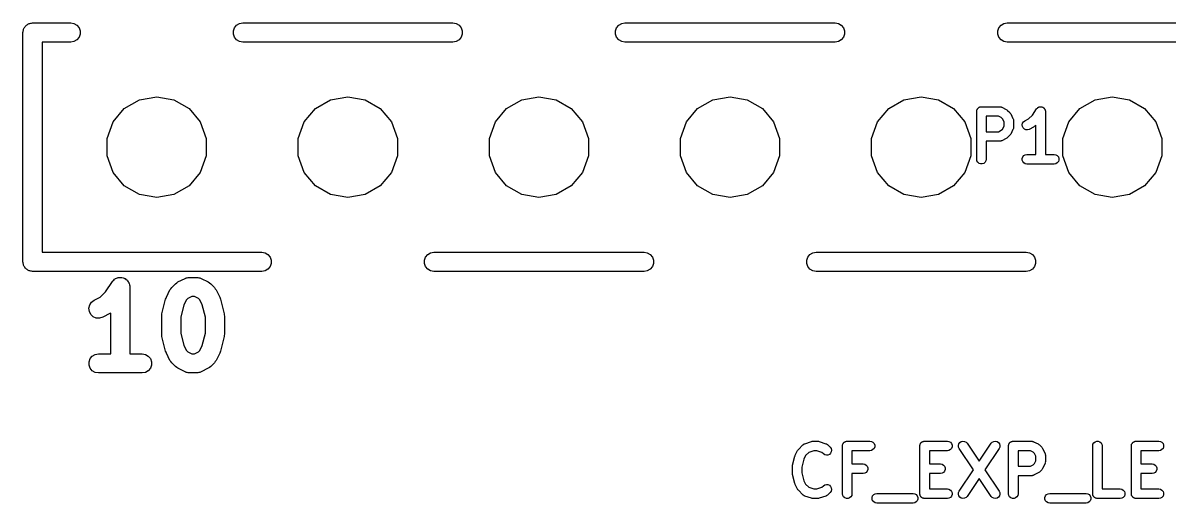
# Model space of a CAD drawing. Extents: x 128.6 to 150.7, y -110.4 to -83.5.
# Drawn here: x 128.6 to 140.6, y -89.72 to -84.7 of the extents above; entities that cross this region are included whole.
import ezdxf

# ---------------------------------------------------------------- set-up
doc = ezdxf.new("R2010")
doc.units = 0
doc.header["$MEASUREMENT"] = 0
doc.layers.add('BLACK', color=7, linetype='CONTINUOUS')

msp = doc.modelspace()

# ---------------------------------------------------------------- linework, layer by layer
at = {"layer": 'Black'}
for p, q in [((128.601, -84.8009), (128.603, -84.7923)), ((128.601, -87.2009), (128.601, -84.8009)), ((128.603, -84.7836), (128.606, -84.7753)), ((128.603, -84.7923), (128.603, -84.7836)), ((128.606, -84.7753), (128.607, -84.7667)), ((128.607, -84.7667), (128.611, -84.7591)), ((128.611, -84.7591), (128.614, -84.7509)), ((128.614, -84.7509), (128.62, -84.7442)), ((128.62, -84.7442), (128.624, -84.7366)), ((128.624, -84.7366), (128.631, -84.731)), ((128.631, -84.731), (128.637, -84.7243)), ((128.637, -84.7243), (128.644, -84.7199)), ((128.644, -84.7199), (128.651, -84.7143)), ((128.651, -84.7143), (128.659, -84.7113)), ((128.659, -84.7113), (128.667, -84.707)), ((128.667, -84.707), (128.675, -84.7054)), ((128.675, -84.7054), (128.684, -84.7024)), ((128.684, -84.7024), (128.692, -84.7024)), ((128.692, -84.7024), (128.701, -84.7009)), ((128.701, -84.7009), (129.101, -84.7009)), ((129.101, -84.7009), (129.135, -84.707)), ((129.135, -84.707), (129.165, -84.7243)), ((129.165, -84.7243), (129.188, -84.7509)), ((129.188, -84.7509), (129.199, -84.7836)), ((129.199, -84.7836), (129.199, -84.8183)), ((130.803, -84.7836), (130.814, -84.7509)), ((130.803, -84.8183), (130.803, -84.7836)), ((130.814, -84.7509), (130.837, -84.7243)), ((130.837, -84.7243), (130.867, -84.707)), ((130.867, -84.707), (130.901, -84.7009)), ((130.901, -84.7009), (133.101, -84.7009)), ((133.101, -84.7009), (133.135, -84.707)), ((133.135, -84.707), (133.165, -84.7243)), ((133.165, -84.7243), (133.188, -84.7509)), ((133.188, -84.7509), (133.199, -84.7836)), ((133.199, -84.7836), (133.199, -84.8183)), ((134.803, -84.7836), (134.814, -84.7509)), ((134.803, -84.8183), (134.803, -84.7836)), ((134.814, -84.7509), (134.837, -84.7243)), ((134.837, -84.7243), (134.867, -84.707)), ((134.867, -84.707), (134.901, -84.7009)), ((134.901, -84.7009), (137.101, -84.7009)), ((137.101, -84.7009), (137.135, -84.707)), ((137.135, -84.707), (137.165, -84.7243)), ((137.165, -84.7243), (137.188, -84.7509)), ((137.188, -84.7509), (137.199, -84.7836)), ((137.199, -84.7836), (137.199, -84.8183)), ((138.803, -84.7836), (138.814, -84.7509)), ((138.803, -84.8183), (138.803, -84.7836)), ((138.814, -84.7509), (138.837, -84.7243)), ((138.837, -84.7243), (138.867, -84.707)), ((138.867, -84.707), (138.901, -84.7009)), ((138.901, -84.7009), (140.901, -84.7009)), ((129.101, -84.9009), (128.801, -84.9009)), ((128.801, -84.9009), (128.801, -87.1009)), ((129.135, -84.8949), (129.101, -84.9009)), ((129.165, -84.8775), (129.135, -84.8949)), ((129.188, -84.8509), (129.165, -84.8775)), ((129.199, -84.8183), (129.188, -84.8509)), ((130.814, -84.8509), (130.803, -84.8183)), ((130.837, -84.8775), (130.814, -84.8509)), ((130.867, -84.8949), (130.837, -84.8775)), ((130.901, -84.9009), (130.867, -84.8949)), ((133.101, -84.9009), (130.901, -84.9009)), ((133.135, -84.8949), (133.101, -84.9009)), ((133.165, -84.8775), (133.135, -84.8949)), ((133.188, -84.8509), (133.165, -84.8775)), ((133.199, -84.8183), (133.188, -84.8509)), ((134.814, -84.8509), (134.803, -84.8183)), ((134.837, -84.8775), (134.814, -84.8509)), ((134.867, -84.8949), (134.837, -84.8775)), ((134.901, -84.9009), (134.867, -84.8949)), ((137.101, -84.9009), (134.901, -84.9009)), ((137.135, -84.8949), (137.101, -84.9009)), ((137.165, -84.8775), (137.135, -84.8949)), ((137.188, -84.8509), (137.165, -84.8775)), ((137.199, -84.8183), (137.188, -84.8509)), ((138.814, -84.8509), (138.803, -84.8183)), ((138.837, -84.8775), (138.814, -84.8509)), ((138.867, -84.8949), (138.837, -84.8775)), ((138.901, -84.9009), (138.867, -84.8949)), ((140.901, -84.9009), (138.901, -84.9009)), ((129.662, -85.5972), (129.821, -85.5057)), ((129.821, -85.5057), (130.001, -85.4739)), ((130.001, -85.4739), (130.181, -85.5057)), ((130.181, -85.5057), (130.34, -85.5972)), ((131.662, -85.5972), (131.821, -85.5057)), ((131.821, -85.5057), (132.001, -85.4739)), ((132.001, -85.4739), (132.181, -85.5057)), ((132.181, -85.5057), (132.34, -85.5972)), ((133.662, -85.5972), (133.821, -85.5057)), ((133.821, -85.5057), (134.001, -85.4739)), ((134.001, -85.4739), (134.181, -85.5057)), ((134.181, -85.5057), (134.34, -85.5972)), ((135.662, -85.5972), (135.821, -85.5057)), ((135.821, -85.5057), (136.001, -85.4739)), ((136.001, -85.4739), (136.181, -85.5057)), ((136.181, -85.5057), (136.34, -85.5972)), ((137.662, -85.5972), (137.821, -85.5057)), ((137.821, -85.5057), (138.001, -85.4739)), ((138.001, -85.4739), (138.181, -85.5057)), ((138.181, -85.5057), (138.34, -85.5972)), ((139.662, -85.5972), (139.821, -85.5057)), ((139.821, -85.5057), (140.001, -85.4739)), ((140.001, -85.4739), (140.181, -85.5057)), ((140.181, -85.5057), (140.34, -85.5972)), ((129.545, -85.7374), (129.662, -85.5972)), ((130.34, -85.5972), (130.457, -85.7374)), ((131.545, -85.7374), (131.662, -85.5972)), ((132.34, -85.5972), (132.457, -85.7374)), ((133.545, -85.7374), (133.662, -85.5972)), ((134.34, -85.5972), (134.457, -85.7374)), ((135.545, -85.7374), (135.662, -85.5972)), ((136.34, -85.5972), (136.457, -85.7374)), ((137.545, -85.7374), (137.662, -85.5972)), ((138.34, -85.5972), (138.457, -85.7374)), ((138.582, -85.6271), (138.583, -85.6228)), ((138.582, -86.1271), (138.582, -85.6271)), ((138.583, -85.6184), (138.584, -85.6143)), ((138.583, -85.6228), (138.583, -85.6184)), ((138.584, -85.6143), (138.585, -85.61)), ((138.585, -85.61), (138.587, -85.6062)), ((138.587, -85.6062), (138.589, -85.6021)), ((138.589, -85.6021), (138.591, -85.5988)), ((138.591, -85.5988), (138.594, -85.595)), ((138.594, -85.595), (138.597, -85.5922)), ((138.597, -85.5922), (138.6, -85.5888)), ((138.6, -85.5888), (138.604, -85.5866)), ((138.604, -85.5866), (138.607, -85.5838)), ((138.607, -85.5838), (138.611, -85.5823)), ((138.611, -85.5823), (138.615, -85.5801)), ((138.615, -85.5801), (138.619, -85.5794)), ((138.619, -85.5794), (138.623, -85.5779)), ((138.623, -85.5779), (138.628, -85.5779)), ((138.628, -85.5779), (138.632, -85.5771)), ((138.632, -85.5771), (138.822, -85.5771)), ((138.822, -85.5771), (138.825, -85.5776)), ((138.825, -85.5776), (138.828, -85.5774)), ((138.828, -85.5774), (138.834, -85.5791)), ((138.834, -85.5791), (138.84, -85.5801)), ((138.84, -85.5801), (138.842, -85.5816)), ((138.842, -85.5816), (138.845, -85.5824)), ((138.845, -85.5824), (138.892, -85.6062)), ((138.892, -85.6062), (138.899, -85.611)), ((138.899, -85.611), (138.905, -85.6156)), ((138.905, -85.6156), (138.929, -85.6394)), ((138.929, -85.6394), (138.934, -85.6459)), ((139.165, -85.6667), (139.209, -85.5994)), ((139.209, -85.5994), (139.211, -85.5974)), ((139.211, -85.5974), (139.213, -85.595)), ((139.213, -85.595), (139.217, -85.5911)), ((139.217, -85.5911), (139.221, -85.5868)), ((139.221, -85.5868), (139.224, -85.5856)), ((139.224, -85.5856), (139.226, -85.5838)), ((139.226, -85.5838), (139.232, -85.5818)), ((139.232, -85.5818), (139.237, -85.5791)), ((139.237, -85.5791), (139.24, -85.5788)), ((139.24, -85.5788), (139.242, -85.5779)), ((139.242, -85.5779), (139.248, -85.5779)), ((139.248, -85.5779), (139.254, -85.5772)), ((139.254, -85.5772), (139.257, -85.5779)), ((139.257, -85.5779), (139.26, -85.5779)), ((139.26, -85.5779), (139.265, -85.5799)), ((139.265, -85.5799), (139.271, -85.5813)), ((139.271, -85.5813), (139.273, -85.5829)), ((139.273, -85.5829), (139.276, -85.5838)), ((139.276, -85.5838), (139.281, -85.5876)), ((139.281, -85.5876), (139.286, -85.591)), ((139.286, -85.591), (139.287, -85.5932)), ((139.287, -85.5932), (139.289, -85.595)), ((139.289, -85.595), (139.292, -85.6001)), ((139.292, -85.6001), (139.296, -85.6049)), ((139.296, -85.6049), (139.297, -85.6076)), ((139.297, -85.6076), (139.298, -85.61)), ((139.298, -85.61), (139.299, -85.6159)), ((139.299, -85.6159), (139.301, -85.6216)), ((139.301, -85.6216), (139.301, -85.6244)), ((139.301, -85.6244), (139.301, -85.6271)), ((139.301, -85.6271), (139.301, -86.0771)), ((139.545, -85.7374), (139.662, -85.5972)), ((140.34, -85.5972), (140.457, -85.7374)), ((129.482, -85.9094), (129.545, -85.7374)), ((130.457, -85.7374), (130.52, -85.9094)), ((131.482, -85.9094), (131.545, -85.7374)), ((132.457, -85.7374), (132.52, -85.9094)), ((133.482, -85.9094), (133.545, -85.7374)), ((134.457, -85.7374), (134.52, -85.9094)), ((135.482, -85.9094), (135.545, -85.7374)), ((136.457, -85.7374), (136.52, -85.9094)), ((137.482, -85.9094), (137.545, -85.7374)), ((138.457, -85.7374), (138.52, -85.9094)), ((138.682, -85.6771), (138.682, -85.839)), ((138.811, -85.6771), (138.682, -85.6771)), ((138.84, -85.692), (138.811, -85.6771)), ((138.853, -85.7043), (138.84, -85.692)), ((138.868, -85.7342), (138.853, -85.7043)), ((138.868, -85.782), (138.868, -85.7342)), ((138.934, -85.6459), (138.939, -85.6524)), ((138.939, -85.6524), (138.962, -85.7)), ((138.962, -85.7), (138.963, -85.7028)), ((138.963, -85.7028), (138.965, -85.7052)), ((138.965, -85.7052), (138.966, -85.711)), ((138.966, -85.711), (138.967, -85.7166)), ((138.967, -85.7166), (138.967, -85.7195)), ((138.967, -85.7195), (138.968, -85.7223)), ((138.968, -85.7223), (138.968, -85.7938)), ((139.058, -85.767), (139.062, -85.7501)), ((139.062, -85.7501), (139.072, -85.7356)), ((139.072, -85.7356), (139.086, -85.7252)), ((139.086, -85.7252), (139.126, -85.7051)), ((139.126, -85.7051), (139.165, -85.6667)), ((139.482, -85.9094), (139.545, -85.7374)), ((140.457, -85.7374), (140.52, -85.9094)), ((138.682, -85.839), (138.811, -85.839)), ((138.811, -85.839), (138.84, -85.8241)), ((138.84, -85.8241), (138.853, -85.8118)), ((138.853, -85.8118), (138.868, -85.782)), ((138.929, -85.8768), (138.905, -85.9006)), ((138.934, -85.8702), (138.929, -85.8768)), ((138.939, -85.8638), (138.934, -85.8702)), ((138.962, -85.8161), (138.939, -85.8638)), ((138.963, -85.8134), (138.962, -85.8161)), ((138.965, -85.8109), (138.963, -85.8134)), ((138.966, -85.8051), (138.965, -85.8109)), ((138.967, -85.7995), (138.966, -85.8051)), ((138.968, -85.7938), (138.967, -85.7966)), ((138.967, -85.7966), (138.967, -85.7995)), ((139.06, -85.7842), (139.058, -85.767)), ((139.068, -85.7998), (139.06, -85.7842)), ((139.081, -85.8117), (139.068, -85.7998)), ((139.097, -85.8186), (139.081, -85.8117)), ((139.114, -85.8196), (139.097, -85.8186)), ((139.131, -85.8147), (139.114, -85.8196)), ((139.178, -85.7909), (139.131, -85.8147)), ((139.185, -85.7861), (139.178, -85.7909)), ((139.191, -85.7815), (139.185, -85.7861)), ((139.201, -85.7716), (139.191, -85.7815)), ((139.201, -86.0771), (139.201, -85.7716)), ((129.482, -86.0924), (129.482, -85.9094)), ((130.52, -85.9094), (130.52, -86.0924)), ((131.482, -86.0924), (131.482, -85.9094)), ((132.52, -85.9094), (132.52, -86.0924)), ((133.482, -86.0924), (133.482, -85.9094)), ((134.52, -85.9094), (134.52, -86.0924)), ((135.482, -86.0924), (135.482, -85.9094)), ((136.52, -85.9094), (136.52, -86.0924)), ((137.482, -86.0924), (137.482, -85.9094)), ((138.52, -85.9094), (138.52, -86.0924)), ((138.822, -85.939), (138.682, -85.939)), ((138.682, -85.939), (138.682, -86.1271)), ((138.825, -85.9385), (138.822, -85.939)), ((138.828, -85.9387), (138.825, -85.9385)), ((138.834, -85.937), (138.828, -85.9387)), ((138.84, -85.936), (138.834, -85.937)), ((138.842, -85.9346), (138.84, -85.936)), ((138.845, -85.9337), (138.842, -85.9346)), ((138.892, -85.9099), (138.845, -85.9337)), ((138.899, -85.9052), (138.892, -85.9099)), ((138.905, -85.9006), (138.899, -85.9052)), ((139.482, -86.0924), (139.482, -85.9094)), ((140.52, -85.9094), (140.52, -86.0924)), ((129.545, -86.2644), (129.482, -86.0924)), ((130.52, -86.0924), (130.457, -86.2644)), ((131.545, -86.2644), (131.482, -86.0924)), ((132.52, -86.0924), (132.457, -86.2644)), ((133.545, -86.2644), (133.482, -86.0924)), ((134.52, -86.0924), (134.457, -86.2644)), ((135.545, -86.2644), (135.482, -86.0924)), ((136.52, -86.0924), (136.457, -86.2644)), ((137.545, -86.2644), (137.482, -86.0924)), ((138.52, -86.0924), (138.457, -86.2644)), ((139.059, -86.1184), (139.065, -86.1021)), ((139.059, -86.1358), (139.059, -86.1184)), ((139.065, -86.1021), (139.076, -86.0888)), ((139.076, -86.0888), (139.091, -86.0801)), ((139.091, -86.0801), (139.108, -86.0771)), ((139.108, -86.0771), (139.201, -86.0771)), ((139.301, -86.0771), (139.394, -86.0771)), ((139.394, -86.0771), (139.411, -86.0801)), ((139.411, -86.0801), (139.426, -86.0888)), ((139.426, -86.0888), (139.437, -86.1021)), ((139.437, -86.1021), (139.443, -86.1184)), ((139.443, -86.1184), (139.443, -86.1358)), ((139.545, -86.2644), (139.482, -86.0924)), ((140.52, -86.0924), (140.457, -86.2644)), ((138.585, -86.1442), (138.582, -86.1271)), ((138.594, -86.1592), (138.585, -86.1442)), ((138.607, -86.1704), (138.594, -86.1592)), ((138.623, -86.1764), (138.607, -86.1704)), ((138.641, -86.1764), (138.623, -86.1764)), ((138.657, -86.1704), (138.641, -86.1764)), ((138.67, -86.1592), (138.657, -86.1704)), ((138.679, -86.1442), (138.67, -86.1592)), ((138.682, -86.1271), (138.679, -86.1442)), ((139.065, -86.1521), (139.059, -86.1358)), ((139.076, -86.1654), (139.065, -86.1521)), ((139.091, -86.1741), (139.076, -86.1654)), ((139.108, -86.1771), (139.091, -86.1741)), ((139.394, -86.1771), (139.108, -86.1771)), ((139.411, -86.1741), (139.394, -86.1771)), ((139.426, -86.1654), (139.411, -86.1741)), ((139.437, -86.1521), (139.426, -86.1654)), ((139.443, -86.1358), (139.437, -86.1521)), ((129.662, -86.4046), (129.545, -86.2644)), ((130.457, -86.2644), (130.34, -86.4046)), ((131.662, -86.4046), (131.545, -86.2644)), ((132.457, -86.2644), (132.34, -86.4046)), ((133.662, -86.4046), (133.545, -86.2644)), ((134.457, -86.2644), (134.34, -86.4046)), ((135.662, -86.4046), (135.545, -86.2644)), ((136.457, -86.2644), (136.34, -86.4046)), ((137.662, -86.4046), (137.545, -86.2644)), ((138.457, -86.2644), (138.34, -86.4046)), ((139.662, -86.4046), (139.545, -86.2644)), ((140.457, -86.2644), (140.34, -86.4046)), ((129.821, -86.4961), (129.662, -86.4046)), ((130.34, -86.4046), (130.181, -86.4961)), ((131.821, -86.4961), (131.662, -86.4046)), ((132.34, -86.4046), (132.181, -86.4961)), ((133.821, -86.4961), (133.662, -86.4046)), ((134.34, -86.4046), (134.181, -86.4961)), ((135.821, -86.4961), (135.662, -86.4046)), ((136.34, -86.4046), (136.181, -86.4961)), ((137.821, -86.4961), (137.662, -86.4046)), ((138.34, -86.4046), (138.181, -86.4961)), ((139.821, -86.4961), (139.662, -86.4046)), ((140.34, -86.4046), (140.181, -86.4961)), ((130.001, -86.5279), (129.821, -86.4961)), ((130.181, -86.4961), (130.001, -86.5279)), ((132.001, -86.5279), (131.821, -86.4961)), ((132.181, -86.4961), (132.001, -86.5279)), ((134.001, -86.5279), (133.821, -86.4961)), ((134.181, -86.4961), (134.001, -86.5279)), ((136.001, -86.5279), (135.821, -86.4961)), ((136.181, -86.4961), (136.001, -86.5279)), ((138.001, -86.5279), (137.821, -86.4961)), ((138.181, -86.4961), (138.001, -86.5279)), ((140.001, -86.5279), (139.821, -86.4961)), ((140.181, -86.4961), (140.001, -86.5279)), ((128.801, -87.1009), (131.101, -87.1009)), ((131.101, -87.1009), (131.135, -87.107)), ((131.135, -87.107), (131.165, -87.1243)), ((131.165, -87.1243), (131.188, -87.1509)), ((131.188, -87.1509), (131.199, -87.1836)), ((131.199, -87.1836), (131.199, -87.2183)), ((132.803, -87.1836), (132.814, -87.1509)), ((132.803, -87.2183), (132.803, -87.1836)), ((132.814, -87.1509), (132.837, -87.1243)), ((132.837, -87.1243), (132.867, -87.107)), ((132.867, -87.107), (132.901, -87.1009)), ((132.901, -87.1009), (135.101, -87.1009)), ((135.101, -87.1009), (135.135, -87.107)), ((135.135, -87.107), (135.165, -87.1243)), ((135.165, -87.1243), (135.188, -87.1509)), ((135.188, -87.1509), (135.199, -87.1836)), ((135.199, -87.1836), (135.199, -87.2183)), ((136.803, -87.1836), (136.814, -87.1509)), ((136.803, -87.2183), (136.803, -87.1836)), ((136.814, -87.1509), (136.837, -87.1243)), ((136.837, -87.1243), (136.867, -87.107)), ((136.867, -87.107), (136.901, -87.1009)), ((136.901, -87.1009), (139.101, -87.1009)), ((139.101, -87.1009), (139.135, -87.107)), ((139.135, -87.107), (139.165, -87.1243)), ((139.165, -87.1243), (139.188, -87.1509)), ((139.188, -87.1509), (139.199, -87.1836)), ((139.199, -87.1836), (139.199, -87.2183)), ((128.603, -87.2095), (128.601, -87.2009)), ((128.603, -87.2183), (128.603, -87.2095)), ((128.606, -87.2265), (128.603, -87.2183)), ((128.607, -87.2351), (128.606, -87.2265)), ((128.611, -87.2427), (128.607, -87.2351)), ((128.614, -87.2509), (128.611, -87.2427)), ((128.62, -87.2576), (128.614, -87.2509)), ((128.624, -87.2652), (128.62, -87.2576)), ((128.631, -87.2708), (128.624, -87.2652)), ((128.637, -87.2775), (128.631, -87.2708)), ((128.644, -87.2819), (128.637, -87.2775)), ((128.651, -87.2875), (128.644, -87.2819)), ((128.659, -87.2905), (128.651, -87.2875)), ((128.667, -87.2949), (128.659, -87.2905)), ((128.675, -87.2964), (128.667, -87.2949)), ((128.684, -87.2994), (128.675, -87.2964)), ((128.692, -87.2994), (128.684, -87.2994)), ((128.701, -87.3009), (128.692, -87.2994)), ((131.101, -87.3009), (128.701, -87.3009)), ((131.135, -87.2949), (131.101, -87.3009)), ((131.165, -87.2775), (131.135, -87.2949)), ((131.188, -87.2509), (131.165, -87.2775)), ((131.199, -87.2183), (131.188, -87.2509)), ((132.814, -87.2509), (132.803, -87.2183)), ((132.837, -87.2775), (132.814, -87.2509)), ((132.867, -87.2949), (132.837, -87.2775)), ((132.901, -87.3009), (132.867, -87.2949)), ((135.101, -87.3009), (132.901, -87.3009)), ((135.135, -87.2949), (135.101, -87.3009)), ((135.165, -87.2775), (135.135, -87.2949)), ((135.188, -87.2509), (135.165, -87.2775)), ((135.199, -87.2183), (135.188, -87.2509)), ((136.814, -87.2509), (136.803, -87.2183)), ((136.837, -87.2775), (136.814, -87.2509)), ((136.867, -87.2949), (136.837, -87.2775)), ((136.901, -87.3009), (136.867, -87.2949)), ((139.101, -87.3009), (136.901, -87.3009)), ((139.135, -87.2949), (139.101, -87.3009)), ((139.165, -87.2775), (139.135, -87.2949)), ((139.188, -87.2509), (139.165, -87.2775)), ((139.199, -87.2183), (139.188, -87.2509)), ((129.466, -87.5134), (129.537, -87.4074)), ((129.537, -87.4074), (129.541, -87.4033)), ((129.541, -87.4033), (129.543, -87.3985)), ((129.543, -87.3985), (129.553, -87.3909)), ((129.553, -87.3909), (129.561, -87.3822)), ((129.561, -87.3822), (129.566, -87.3798)), ((129.566, -87.3798), (129.57, -87.3762)), ((129.57, -87.3762), (129.581, -87.3721)), ((129.581, -87.3721), (129.592, -87.3669)), ((129.592, -87.3669), (129.597, -87.3662)), ((129.597, -87.3662), (129.603, -87.3643)), ((129.603, -87.3643), (129.615, -87.3643)), ((129.615, -87.3643), (129.626, -87.363)), ((129.626, -87.363), (129.632, -87.3643)), ((129.632, -87.3643), (129.637, -87.3643)), ((129.637, -87.3643), (129.649, -87.3684)), ((129.649, -87.3684), (129.66, -87.3713)), ((129.66, -87.3713), (129.665, -87.3743)), ((129.665, -87.3743), (129.67, -87.3762)), ((129.67, -87.3762), (129.679, -87.3839)), ((129.679, -87.3839), (129.689, -87.3905)), ((129.689, -87.3905), (129.692, -87.395)), ((129.692, -87.395), (129.697, -87.3985)), ((129.697, -87.3985), (129.703, -87.4089)), ((129.703, -87.4089), (129.71, -87.4185)), ((129.71, -87.4185), (129.711, -87.4238)), ((129.711, -87.4238), (129.714, -87.4286)), ((129.714, -87.4286), (129.716, -87.4404)), ((130.159, -87.4683), (130.197, -87.4302)), ((130.197, -87.4302), (130.21, -87.421)), ((130.21, -87.421), (130.223, -87.4115)), ((130.223, -87.4115), (130.299, -87.3734)), ((130.299, -87.3734), (130.305, -87.3717)), ((130.305, -87.3717), (130.31, -87.3689)), ((130.31, -87.3689), (130.321, -87.3668)), ((130.321, -87.3668), (130.332, -87.3635)), ((130.332, -87.3635), (130.338, -87.3638)), ((130.338, -87.3638), (130.344, -87.3628)), ((130.344, -87.3628), (130.42, -87.3628)), ((130.42, -87.3628), (130.426, -87.3638)), ((130.426, -87.3638), (130.431, -87.3635)), ((130.431, -87.3635), (130.443, -87.3668)), ((130.443, -87.3668), (130.454, -87.3689)), ((130.454, -87.3689), (130.459, -87.3717)), ((130.459, -87.3717), (130.465, -87.3734)), ((130.465, -87.3734), (130.541, -87.4115)), ((130.541, -87.4115), (130.554, -87.421)), ((130.554, -87.421), (130.567, -87.4302)), ((130.567, -87.4302), (130.605, -87.4683)), ((129.408, -87.5711), (129.466, -87.5134)), ((129.716, -87.4404), (129.719, -87.4518)), ((129.719, -87.4518), (129.719, -87.4574)), ((129.719, -87.4574), (129.72, -87.4628)), ((129.72, -87.4628), (129.72, -88.1628)), ((130.102, -87.5705), (130.14, -87.4943)), ((130.14, -87.4943), (130.15, -87.4814)), ((130.15, -87.4814), (130.159, -87.4683)), ((130.605, -87.4683), (130.614, -87.4814)), ((130.614, -87.4814), (130.624, -87.4943)), ((130.624, -87.4943), (130.662, -87.5705)), ((129.292, -87.6854), (129.3, -87.6516)), ((129.3, -87.6516), (129.319, -87.6226)), ((129.319, -87.6226), (129.347, -87.602)), ((129.347, -87.602), (129.408, -87.5711)), ((130.056, -87.7433), (130.094, -87.591)), ((130.094, -87.591), (130.099, -87.581)), ((130.099, -87.581), (130.102, -87.5705)), ((130.286, -87.6501), (130.253, -87.7799)), ((130.312, -87.5983), (130.286, -87.6501)), ((130.327, -87.5831), (130.312, -87.5983)), ((130.367, -87.5628), (130.327, -87.5831)), ((130.396, -87.5628), (130.367, -87.5628)), ((130.437, -87.5831), (130.396, -87.5628)), ((130.452, -87.5983), (130.437, -87.5831)), ((130.478, -87.6501), (130.452, -87.5983)), ((130.511, -87.7799), (130.478, -87.6501)), ((130.662, -87.5705), (130.665, -87.581)), ((130.665, -87.581), (130.669, -87.591)), ((130.669, -87.591), (130.708, -87.7433)), ((129.296, -87.7199), (129.292, -87.6854)), ((129.311, -87.751), (129.296, -87.7199)), ((129.336, -87.7748), (129.311, -87.751)), ((129.368, -87.7887), (129.336, -87.7748)), ((129.403, -87.7907), (129.368, -87.7887)), ((129.436, -87.7808), (129.403, -87.7907)), ((129.512, -87.7427), (129.436, -87.7808)), ((129.52, -87.7371), (129.512, -87.7427)), ((129.52, -88.1628), (129.52, -87.7371)), ((130.053, -87.7676), (130.056, -87.7555)), ((130.053, -87.9581), (130.053, -87.7676)), ((130.056, -87.7555), (130.056, -87.7433)), ((130.253, -87.7799), (130.253, -87.9458)), ((130.511, -87.9458), (130.511, -87.7799)), ((130.708, -87.7433), (130.708, -87.7555)), ((130.708, -87.7555), (130.711, -87.7676)), ((130.711, -87.7676), (130.711, -87.9581)), ((130.056, -87.9701), (130.053, -87.9581)), ((130.056, -87.9823), (130.056, -87.9701)), ((130.094, -88.1347), (130.056, -87.9823)), ((130.253, -87.9458), (130.286, -88.0755)), ((130.478, -88.0755), (130.511, -87.9458)), ((130.708, -87.9823), (130.669, -88.1347)), ((130.711, -87.9581), (130.708, -87.9701)), ((130.708, -87.9701), (130.708, -87.9823)), ((130.099, -88.1447), (130.094, -88.1347)), ((130.102, -88.1552), (130.099, -88.1447)), ((130.14, -88.2314), (130.102, -88.1552)), ((130.286, -88.0755), (130.312, -88.1274)), ((130.312, -88.1274), (130.327, -88.1425)), ((130.327, -88.1425), (130.367, -88.1628)), ((130.396, -88.1628), (130.437, -88.1425)), ((130.437, -88.1425), (130.452, -88.1274)), ((130.452, -88.1274), (130.478, -88.0755)), ((130.662, -88.1552), (130.624, -88.2314)), ((130.665, -88.1447), (130.662, -88.1552)), ((130.669, -88.1347), (130.665, -88.1447)), ((129.293, -88.2455), (129.305, -88.2128)), ((129.293, -88.2802), (129.293, -88.2455)), ((129.305, -88.2128), (129.327, -88.1862)), ((129.327, -88.1862), (129.357, -88.1689)), ((129.357, -88.1689), (129.391, -88.1628)), ((129.391, -88.1628), (129.52, -88.1628)), ((129.72, -88.1628), (129.849, -88.1628)), ((129.849, -88.1628), (129.883, -88.1689)), ((129.883, -88.1689), (129.913, -88.1862)), ((129.913, -88.1862), (129.935, -88.2128)), ((129.935, -88.2128), (129.947, -88.2455)), ((129.947, -88.2455), (129.947, -88.2802)), ((130.15, -88.2442), (130.14, -88.2314)), ((130.159, -88.2573), (130.15, -88.2442)), ((130.197, -88.2954), (130.159, -88.2573)), ((130.367, -88.1628), (130.396, -88.1628)), ((130.605, -88.2573), (130.567, -88.2954)), ((130.614, -88.2442), (130.605, -88.2573)), ((130.624, -88.2314), (130.614, -88.2442)), ((129.305, -88.3128), (129.293, -88.2802)), ((129.327, -88.3394), (129.305, -88.3128)), ((129.357, -88.3568), (129.327, -88.3394)), ((129.391, -88.3628), (129.357, -88.3568)), ((129.849, -88.3628), (129.391, -88.3628)), ((129.883, -88.3568), (129.849, -88.3628)), ((129.913, -88.3394), (129.883, -88.3568)), ((129.935, -88.3128), (129.913, -88.3394)), ((129.947, -88.2802), (129.935, -88.3128)), ((130.21, -88.3046), (130.197, -88.2954)), ((130.223, -88.3142), (130.21, -88.3046)), ((130.299, -88.3523), (130.223, -88.3142)), ((130.305, -88.3539), (130.299, -88.3523)), ((130.31, -88.3568), (130.305, -88.3539)), ((130.321, -88.3588), (130.31, -88.3568)), ((130.332, -88.3622), (130.321, -88.3588)), ((130.338, -88.3618), (130.332, -88.3622)), ((130.344, -88.3628), (130.338, -88.3618)), ((130.42, -88.3628), (130.344, -88.3628)), ((130.426, -88.3618), (130.42, -88.3628)), ((130.431, -88.3622), (130.426, -88.3618)), ((130.443, -88.3588), (130.431, -88.3622)), ((130.454, -88.3568), (130.443, -88.3588)), ((130.459, -88.3539), (130.454, -88.3568)), ((130.465, -88.3523), (130.459, -88.3539)), ((130.541, -88.3142), (130.465, -88.3523)), ((130.554, -88.3046), (130.541, -88.3142)), ((130.567, -88.2954), (130.554, -88.3046)), ((136.716, -89.1632), (136.763, -89.1156)), ((136.763, -89.1156), (136.766, -89.1139)), ((136.766, -89.1139), (136.768, -89.1118)), ((136.768, -89.1118), (136.773, -89.109)), ((136.773, -89.109), (136.777, -89.1056)), ((136.777, -89.1056), (136.78, -89.1049)), ((136.78, -89.1049), (136.783, -89.1035)), ((136.783, -89.1035), (136.854, -89.0797)), ((136.854, -89.0797), (136.862, -89.0785)), ((136.862, -89.0785), (136.87, -89.0771)), ((136.87, -89.0771), (136.918, -89.0771)), ((136.918, -89.0771), (136.926, -89.0785)), ((136.926, -89.0785), (136.933, -89.0797)), ((136.933, -89.0797), (137.005, -89.1035)), ((137.005, -89.1035), (137.007, -89.1049)), ((137.007, -89.1049), (137.01, -89.1056)), ((137.01, -89.1056), (137.015, -89.109)), ((137.015, -89.109), (137.02, -89.1118)), ((137.02, -89.1118), (137.022, -89.1139)), ((137.022, -89.1139), (137.024, -89.1156)), ((137.024, -89.1156), (137.048, -89.1394)), ((137.178, -89.1184), (137.179, -89.1143)), ((137.178, -89.1228), (137.178, -89.1184)), ((137.179, -89.1143), (137.18, -89.11)), ((137.18, -89.11), (137.182, -89.1062)), ((137.182, -89.1062), (137.184, -89.1021)), ((137.184, -89.1021), (137.187, -89.0988)), ((137.187, -89.0988), (137.189, -89.095)), ((137.189, -89.095), (137.192, -89.0922)), ((137.192, -89.0922), (137.195, -89.0888)), ((137.195, -89.0888), (137.199, -89.0866)), ((137.199, -89.0866), (137.202, -89.0838)), ((137.202, -89.0838), (137.206, -89.0823)), ((137.206, -89.0823), (137.21, -89.0801)), ((137.21, -89.0801), (137.214, -89.0794)), ((137.214, -89.0794), (137.219, -89.0779)), ((137.219, -89.0779), (137.223, -89.0779)), ((137.223, -89.0779), (137.227, -89.0771)), ((137.227, -89.0771), (137.465, -89.0771)), ((137.465, -89.0771), (137.482, -89.0801)), ((137.482, -89.0801), (137.497, -89.0888)), ((137.497, -89.0888), (137.509, -89.1021)), ((137.509, -89.1021), (137.515, -89.1184)), ((137.515, -89.1184), (137.515, -89.1358)), ((137.987, -89.1184), (137.989, -89.1143)), ((137.987, -89.1228), (137.987, -89.1184)), ((137.989, -89.1143), (137.99, -89.11)), ((137.99, -89.11), (137.992, -89.1062)), ((137.992, -89.1062), (137.993, -89.1021)), ((137.993, -89.1021), (137.996, -89.0988)), ((137.996, -89.0988), (137.998, -89.095)), ((137.998, -89.095), (138.002, -89.0922)), ((138.002, -89.0922), (138.005, -89.0888)), ((138.005, -89.0888), (138.008, -89.0866)), ((138.008, -89.0866), (138.012, -89.0838)), ((138.012, -89.0838), (138.016, -89.0823)), ((138.016, -89.0823), (138.02, -89.0801)), ((138.02, -89.0801), (138.024, -89.0794)), ((138.024, -89.0794), (138.028, -89.0779)), ((138.028, -89.0779), (138.032, -89.0779)), ((138.032, -89.0779), (138.037, -89.0771)), ((138.037, -89.0771), (138.275, -89.0771)), ((138.275, -89.0771), (138.292, -89.0801)), ((138.292, -89.0801), (138.307, -89.0888)), ((138.307, -89.0888), (138.318, -89.1021)), ((138.318, -89.1021), (138.324, -89.1184)), ((138.324, -89.1184), (138.324, -89.1358)), ((138.392, -89.1216), (138.397, -89.1049)), ((138.397, -89.1049), (138.407, -89.091)), ((138.407, -89.091), (138.421, -89.0813)), ((138.421, -89.0813), (138.438, -89.0772)), ((138.438, -89.0772), (138.456, -89.0791)), ((138.456, -89.0791), (138.471, -89.0868)), ((138.471, -89.0868), (138.483, -89.0994)), ((138.483, -89.0994), (138.608, -89.287)), ((138.608, -89.287), (138.733, -89.0994)), ((138.733, -89.0994), (138.745, -89.0868)), ((138.745, -89.0868), (138.761, -89.0791)), ((138.761, -89.0791), (138.778, -89.0772)), ((138.778, -89.0772), (138.795, -89.0813)), ((138.795, -89.0813), (138.809, -89.091)), ((138.809, -89.091), (138.82, -89.1049)), ((138.82, -89.1049), (138.825, -89.1216)), ((138.916, -89.1184), (138.918, -89.1143)), ((138.916, -89.1228), (138.916, -89.1184)), ((138.918, -89.11), (138.92, -89.1062)), ((138.918, -89.1143), (138.918, -89.11)), ((138.92, -89.1062), (138.922, -89.1021)), ((138.922, -89.1021), (138.925, -89.0988)), ((138.925, -89.0988), (138.927, -89.095)), ((138.927, -89.095), (138.93, -89.0922)), ((138.93, -89.0922), (138.933, -89.0888)), ((138.933, -89.0888), (138.937, -89.0866)), ((138.937, -89.0866), (138.94, -89.0838)), ((138.94, -89.0838), (138.944, -89.0823)), ((138.944, -89.0823), (138.948, -89.0801)), ((138.948, -89.0801), (138.952, -89.0794)), ((138.952, -89.0794), (138.957, -89.0779)), ((138.957, -89.0779), (138.961, -89.0779)), ((138.961, -89.0779), (138.965, -89.0771)), ((138.965, -89.0771), (139.156, -89.0771)), ((139.156, -89.0771), (139.159, -89.0776)), ((139.159, -89.0776), (139.161, -89.0774)), ((139.161, -89.0774), (139.167, -89.0791)), ((139.167, -89.0791), (139.173, -89.0801)), ((139.173, -89.0801), (139.175, -89.0816)), ((139.175, -89.0816), (139.178, -89.0824)), ((139.178, -89.0824), (139.226, -89.1062)), ((139.226, -89.1062), (139.232, -89.111)), ((139.232, -89.111), (139.239, -89.1156)), ((139.239, -89.1156), (139.263, -89.1394)), ((139.796, -89.1271), (139.799, -89.11)), ((139.799, -89.11), (139.808, -89.095)), ((139.808, -89.095), (139.821, -89.0838)), ((139.821, -89.0838), (139.838, -89.0779)), ((139.838, -89.0779), (139.855, -89.0779)), ((139.855, -89.0779), (139.871, -89.0838)), ((139.871, -89.0838), (139.885, -89.095)), ((139.885, -89.095), (139.893, -89.11)), ((139.893, -89.11), (139.896, -89.1271)), ((140.202, -89.1184), (140.203, -89.1143)), ((140.202, -89.1228), (140.202, -89.1184)), ((140.203, -89.1143), (140.204, -89.11)), ((140.204, -89.11), (140.206, -89.1062)), ((140.206, -89.1062), (140.208, -89.1021)), ((140.208, -89.1021), (140.211, -89.0988)), ((140.211, -89.0988), (140.213, -89.095)), ((140.213, -89.095), (140.216, -89.0922)), ((140.216, -89.0922), (140.219, -89.0888)), ((140.219, -89.0888), (140.223, -89.0866)), ((140.223, -89.0866), (140.226, -89.0838)), ((140.226, -89.0838), (140.23, -89.0823)), ((140.23, -89.0823), (140.234, -89.0801)), ((140.234, -89.0801), (140.238, -89.0794)), ((140.238, -89.0794), (140.242, -89.0779)), ((140.242, -89.0779), (140.247, -89.0779)), ((140.247, -89.0779), (140.251, -89.0771)), ((140.251, -89.0771), (140.489, -89.0771)), ((140.489, -89.0771), (140.506, -89.0801)), ((140.506, -89.0801), (140.521, -89.0888)), ((140.521, -89.0888), (140.532, -89.1021)), ((140.532, -89.1021), (140.538, -89.1184)), ((140.538, -89.1184), (140.538, -89.1358)), ((136.655, -89.3293), (136.679, -89.234)), ((136.679, -89.234), (136.681, -89.229)), ((136.681, -89.229), (136.682, -89.2238)), ((136.682, -89.2238), (136.706, -89.1762)), ((136.706, -89.1762), (136.711, -89.1697)), ((136.711, -89.1697), (136.716, -89.1632)), ((136.792, -89.2282), (136.774, -89.2636)), ((136.826, -89.1946), (136.792, -89.2282)), ((136.878, -89.1771), (136.826, -89.1946)), ((136.91, -89.1771), (136.878, -89.1771)), ((136.962, -89.1946), (136.91, -89.1771)), ((136.978, -89.2101), (136.962, -89.1946)), ((136.992, -89.22), (136.978, -89.2101)), ((137.009, -89.2245), (136.992, -89.22)), ((137.026, -89.223), (137.009, -89.2245)), ((137.042, -89.2157), (137.026, -89.223)), ((137.054, -89.2034), (137.042, -89.2157)), ((137.048, -89.1394), (137.058, -89.1536)), ((137.061, -89.1877), (137.054, -89.2034)), ((137.058, -89.1536), (137.063, -89.1704)), ((137.063, -89.1704), (137.061, -89.1877)), ((137.177, -89.1271), (137.178, -89.1228)), ((137.177, -89.6271), (137.177, -89.1271)), ((137.465, -89.1771), (137.277, -89.1771)), ((137.277, -89.1771), (137.277, -89.3152)), ((137.482, -89.1741), (137.465, -89.1771)), ((137.497, -89.1654), (137.482, -89.1741)), ((137.509, -89.1521), (137.497, -89.1654)), ((137.515, -89.1358), (137.509, -89.1521)), ((137.987, -89.1271), (137.987, -89.1228)), ((137.987, -89.6271), (137.987, -89.1271)), ((138.275, -89.1771), (138.087, -89.1771)), ((138.087, -89.1771), (138.087, -89.3152)), ((138.292, -89.1741), (138.275, -89.1771)), ((138.307, -89.1654), (138.292, -89.1741)), ((138.318, -89.1521), (138.307, -89.1654)), ((138.324, -89.1358), (138.318, -89.1521)), ((138.393, -89.1389), (138.392, -89.1216)), ((138.4, -89.1548), (138.393, -89.1389)), ((138.548, -89.3771), (138.4, -89.1548)), ((138.816, -89.1548), (138.668, -89.3771)), ((138.823, -89.1389), (138.816, -89.1548)), ((138.825, -89.1216), (138.823, -89.1389)), ((138.915, -89.1271), (138.916, -89.1228)), ((138.915, -89.6271), (138.915, -89.1271)), ((139.015, -89.1771), (139.015, -89.339)), ((139.144, -89.1771), (139.015, -89.1771)), ((139.174, -89.192), (139.144, -89.1771)), ((139.186, -89.2043), (139.174, -89.192)), ((139.201, -89.2342), (139.186, -89.2043)), ((139.201, -89.282), (139.201, -89.2342)), ((139.263, -89.1394), (139.267, -89.1459)), ((139.267, -89.1459), (139.272, -89.1524)), ((139.272, -89.1524), (139.296, -89.2)), ((139.296, -89.2), (139.297, -89.2028)), ((139.297, -89.2028), (139.298, -89.2052)), ((139.298, -89.2052), (139.299, -89.211)), ((139.299, -89.211), (139.301, -89.2166)), ((139.301, -89.2166), (139.3, -89.2195)), ((139.3, -89.2195), (139.301, -89.2223)), ((139.301, -89.2223), (139.301, -89.2938)), ((139.796, -89.6271), (139.796, -89.1271)), ((139.896, -89.1271), (139.896, -89.5771)), ((140.201, -89.1271), (140.202, -89.1228)), ((140.201, -89.6271), (140.201, -89.1271)), ((140.489, -89.1771), (140.301, -89.1771)), ((140.301, -89.1771), (140.301, -89.3152)), ((140.506, -89.1741), (140.489, -89.1771)), ((140.521, -89.1654), (140.506, -89.1741)), ((140.532, -89.1521), (140.521, -89.1654)), ((140.538, -89.1358), (140.532, -89.1521)), ((136.653, -89.3414), (136.654, -89.3354)), ((136.653, -89.4128), (136.653, -89.3414)), ((136.654, -89.3354), (136.655, -89.3293)), ((136.774, -89.2636), (136.753, -89.3476)), ((136.753, -89.3476), (136.753, -89.4067)), ((137.277, -89.3152), (137.394, -89.3152)), ((137.394, -89.3152), (137.411, -89.3182)), ((137.411, -89.3182), (137.426, -89.3269)), ((137.426, -89.3269), (137.437, -89.3402)), ((137.437, -89.3402), (137.443, -89.3565)), ((137.443, -89.3565), (137.443, -89.3739)), ((138.087, -89.3152), (138.203, -89.3152)), ((138.203, -89.3152), (138.22, -89.3182)), ((138.22, -89.3182), (138.236, -89.3269)), ((138.236, -89.3269), (138.247, -89.3402)), ((138.247, -89.3402), (138.253, -89.3565)), ((138.253, -89.3565), (138.253, -89.3739)), ((139.015, -89.339), (139.144, -89.339)), ((139.144, -89.339), (139.174, -89.3241)), ((139.174, -89.3241), (139.186, -89.3118)), ((139.186, -89.3118), (139.201, -89.282)), ((139.296, -89.3161), (139.272, -89.3638)), ((139.297, -89.3134), (139.296, -89.3161)), ((139.298, -89.3109), (139.297, -89.3134)), ((139.299, -89.3051), (139.298, -89.3109)), ((139.301, -89.2995), (139.299, -89.3051)), ((139.301, -89.2938), (139.3, -89.2966)), ((139.3, -89.2966), (139.301, -89.2995)), ((140.301, -89.3152), (140.418, -89.3152)), ((140.418, -89.3152), (140.435, -89.3182)), ((140.435, -89.3182), (140.45, -89.3269)), ((140.45, -89.3269), (140.461, -89.3402)), ((140.461, -89.3402), (140.467, -89.3565)), ((140.467, -89.3565), (140.467, -89.3739)), ((136.654, -89.4188), (136.653, -89.4128)), ((136.655, -89.425), (136.654, -89.4188)), ((136.679, -89.5202), (136.655, -89.425)), ((136.753, -89.4067), (136.774, -89.4906)), ((137.394, -89.4152), (137.277, -89.4152)), ((137.277, -89.4152), (137.277, -89.6271)), ((137.411, -89.4122), (137.394, -89.4152)), ((137.426, -89.4035), (137.411, -89.4122)), ((137.437, -89.3902), (137.426, -89.4035)), ((137.443, -89.3739), (137.437, -89.3902)), ((138.203, -89.4152), (138.087, -89.4152)), ((138.087, -89.4152), (138.087, -89.5771)), ((138.22, -89.4122), (138.203, -89.4152)), ((138.236, -89.4035), (138.22, -89.4122)), ((138.247, -89.3902), (138.236, -89.4035)), ((138.253, -89.3739), (138.247, -89.3902)), ((138.4, -89.5994), (138.548, -89.3771)), ((138.608, -89.4673), (138.483, -89.6548)), ((138.733, -89.6548), (138.608, -89.4673)), ((138.668, -89.3771), (138.816, -89.5994)), ((139.156, -89.439), (139.015, -89.439)), ((139.015, -89.439), (139.015, -89.6271)), ((139.159, -89.4385), (139.156, -89.439)), ((139.161, -89.4387), (139.159, -89.4385)), ((139.167, -89.437), (139.161, -89.4387)), ((139.173, -89.436), (139.167, -89.437)), ((139.175, -89.4346), (139.173, -89.436)), ((139.178, -89.4337), (139.175, -89.4346)), ((139.226, -89.4099), (139.178, -89.4337)), ((139.232, -89.4052), (139.226, -89.4099)), ((139.239, -89.4006), (139.232, -89.4052)), ((139.263, -89.3768), (139.239, -89.4006)), ((139.267, -89.3702), (139.263, -89.3768)), ((139.272, -89.3638), (139.267, -89.3702)), ((140.418, -89.4152), (140.301, -89.4152)), ((140.301, -89.4152), (140.301, -89.5771)), ((140.435, -89.4122), (140.418, -89.4152)), ((140.45, -89.4035), (140.435, -89.4122)), ((140.461, -89.3902), (140.45, -89.4035)), ((140.467, -89.3739), (140.461, -89.3902)), ((136.681, -89.5252), (136.679, -89.5202)), ((136.682, -89.5304), (136.681, -89.5252)), ((136.706, -89.578), (136.682, -89.5304)), ((136.711, -89.5845), (136.706, -89.578)), ((136.716, -89.591), (136.711, -89.5845)), ((136.763, -89.6387), (136.716, -89.591)), ((136.774, -89.4906), (136.792, -89.5261)), ((136.792, -89.5261), (136.826, -89.5596)), ((136.826, -89.5596), (136.878, -89.5771)), ((136.878, -89.5771), (136.91, -89.5771)), ((136.91, -89.5771), (136.962, -89.5596)), ((136.962, -89.5596), (136.978, -89.5441)), ((136.978, -89.5441), (136.992, -89.5342)), ((136.992, -89.5342), (137.009, -89.5297)), ((137.009, -89.5297), (137.026, -89.5312)), ((137.026, -89.5312), (137.042, -89.5385)), ((137.042, -89.5385), (137.054, -89.5508)), ((137.054, -89.5508), (137.061, -89.5666)), ((137.063, -89.5838), (137.058, -89.6006)), ((137.061, -89.5666), (137.063, -89.5838)), ((138.087, -89.5771), (138.275, -89.5771)), ((138.275, -89.5771), (138.292, -89.5801)), ((138.292, -89.5801), (138.307, -89.5888)), ((138.307, -89.5888), (138.318, -89.6021)), ((139.896, -89.5771), (140.084, -89.5771)), ((140.084, -89.5771), (140.101, -89.5801)), ((140.101, -89.5801), (140.116, -89.5888)), ((140.116, -89.5888), (140.128, -89.6021)), ((140.301, -89.5771), (140.489, -89.5771)), ((140.489, -89.5771), (140.506, -89.5801)), ((140.506, -89.5801), (140.521, -89.5888)), ((140.521, -89.5888), (140.532, -89.6021)), ((136.766, -89.6403), (136.763, -89.6387)), ((136.768, -89.6425), (136.766, -89.6403)), ((136.773, -89.6453), (136.768, -89.6425)), ((136.777, -89.6486), (136.773, -89.6453)), ((136.78, -89.6494), (136.777, -89.6486)), ((136.783, -89.6507), (136.78, -89.6494)), ((136.854, -89.6745), (136.783, -89.6507)), ((136.862, -89.6757), (136.854, -89.6745)), ((136.87, -89.6771), (136.862, -89.6757)), ((136.918, -89.6771), (136.87, -89.6771)), ((136.926, -89.6757), (136.918, -89.6771)), ((136.933, -89.6745), (136.926, -89.6757)), ((137.005, -89.6507), (136.933, -89.6745)), ((137.007, -89.6494), (137.005, -89.6507)), ((137.01, -89.6486), (137.007, -89.6494)), ((137.015, -89.6453), (137.01, -89.6486)), ((137.02, -89.6425), (137.015, -89.6453)), ((137.022, -89.6403), (137.02, -89.6425)), ((137.024, -89.6387), (137.022, -89.6403)), ((137.048, -89.6148), (137.024, -89.6387)), ((137.058, -89.6006), (137.048, -89.6148)), ((137.18, -89.6442), (137.177, -89.6271)), ((137.189, -89.6592), (137.18, -89.6442)), ((137.202, -89.6704), (137.189, -89.6592)), ((137.219, -89.6764), (137.202, -89.6704)), ((137.236, -89.6764), (137.219, -89.6764)), ((137.252, -89.6704), (137.236, -89.6764)), ((137.265, -89.6592), (137.252, -89.6704)), ((137.274, -89.6442), (137.265, -89.6592)), ((137.277, -89.6271), (137.274, -89.6442)), ((137.487, -89.666), (137.493, -89.6497)), ((137.487, -89.6834), (137.487, -89.666)), ((137.493, -89.6997), (137.487, -89.6834)), ((137.493, -89.6497), (137.505, -89.6364)), ((137.505, -89.713), (137.493, -89.6997)), ((137.505, -89.6364), (137.52, -89.6277)), ((137.52, -89.7217), (137.505, -89.713)), ((137.52, -89.6277), (137.537, -89.6247)), ((137.537, -89.6247), (137.918, -89.6247)), ((137.918, -89.6247), (137.935, -89.6277)), ((137.935, -89.6277), (137.95, -89.6364)), ((137.95, -89.713), (137.935, -89.7217)), ((137.95, -89.6364), (137.961, -89.6497)), ((137.961, -89.6997), (137.95, -89.713)), ((137.961, -89.6497), (137.967, -89.666)), ((137.967, -89.6834), (137.961, -89.6997)), ((137.967, -89.666), (137.967, -89.6834)), ((137.987, -89.6314), (137.987, -89.6271)), ((137.987, -89.6358), (137.987, -89.6314)), ((137.989, -89.6399), (137.987, -89.6358)), ((137.99, -89.6442), (137.989, -89.6399)), ((137.992, -89.648), (137.99, -89.6442)), ((137.993, -89.6521), (137.992, -89.648)), ((137.996, -89.6555), (137.993, -89.6521)), ((137.998, -89.6592), (137.996, -89.6555)), ((138.002, -89.6621), (137.998, -89.6592)), ((138.005, -89.6654), (138.002, -89.6621)), ((138.008, -89.6676), (138.005, -89.6654)), ((138.012, -89.6704), (138.008, -89.6676)), ((138.016, -89.6719), (138.012, -89.6704)), ((138.02, -89.6741), (138.016, -89.6719)), ((138.024, -89.6749), (138.02, -89.6741)), ((138.028, -89.6764), (138.024, -89.6749)), ((138.032, -89.6764), (138.028, -89.6764)), ((138.037, -89.6771), (138.032, -89.6764)), ((138.275, -89.6771), (138.037, -89.6771)), ((138.292, -89.6741), (138.275, -89.6771)), ((138.307, -89.6654), (138.292, -89.6741)), ((138.318, -89.6521), (138.307, -89.6654)), ((138.318, -89.6021), (138.324, -89.6184)), ((138.324, -89.6358), (138.318, -89.6521)), ((138.324, -89.6184), (138.324, -89.6358)), ((138.392, -89.6326), (138.393, -89.6153)), ((138.397, -89.6493), (138.392, -89.6326)), ((138.393, -89.6153), (138.4, -89.5994)), ((138.407, -89.6633), (138.397, -89.6493)), ((138.421, -89.6729), (138.407, -89.6633)), ((138.438, -89.677), (138.421, -89.6729)), ((138.456, -89.6751), (138.438, -89.677)), ((138.471, -89.6674), (138.456, -89.6751)), ((138.483, -89.6548), (138.471, -89.6674)), ((138.745, -89.6674), (138.733, -89.6548)), ((138.761, -89.6751), (138.745, -89.6674)), ((138.778, -89.677), (138.761, -89.6751)), ((138.795, -89.6729), (138.778, -89.677)), ((138.809, -89.6633), (138.795, -89.6729)), ((138.82, -89.6493), (138.809, -89.6633)), ((138.816, -89.5994), (138.823, -89.6153)), ((138.825, -89.6326), (138.82, -89.6493)), ((138.823, -89.6153), (138.825, -89.6326)), ((138.918, -89.6442), (138.915, -89.6271)), ((138.927, -89.6592), (138.918, -89.6442)), ((138.94, -89.6704), (138.927, -89.6592)), ((138.957, -89.6764), (138.94, -89.6704)), ((138.974, -89.6764), (138.957, -89.6764)), ((138.99, -89.6704), (138.974, -89.6764)), ((139.004, -89.6592), (138.99, -89.6704)), ((139.012, -89.6442), (139.004, -89.6592)), ((139.015, -89.6271), (139.012, -89.6442)), ((139.297, -89.666), (139.303, -89.6497)), ((139.297, -89.6834), (139.297, -89.666)), ((139.303, -89.6997), (139.297, -89.6834)), ((139.303, -89.6497), (139.314, -89.6364)), ((139.314, -89.713), (139.303, -89.6997)), ((139.314, -89.6364), (139.329, -89.6277)), ((139.329, -89.7217), (139.314, -89.713)), ((139.329, -89.6277), (139.346, -89.6247)), ((139.346, -89.6247), (139.727, -89.6247)), ((139.727, -89.6247), (139.744, -89.6277)), ((139.744, -89.6277), (139.759, -89.6364)), ((139.759, -89.713), (139.744, -89.7217)), ((139.759, -89.6364), (139.77, -89.6497)), ((139.77, -89.6997), (139.759, -89.713)), ((139.77, -89.6497), (139.776, -89.666)), ((139.776, -89.6834), (139.77, -89.6997)), ((139.776, -89.666), (139.776, -89.6834)), ((139.797, -89.6314), (139.796, -89.6271)), ((139.797, -89.6358), (139.797, -89.6314)), ((139.798, -89.6399), (139.797, -89.6358)), ((139.799, -89.6442), (139.798, -89.6399)), ((139.801, -89.648), (139.799, -89.6442)), ((139.803, -89.6521), (139.801, -89.648)), ((139.806, -89.6555), (139.803, -89.6521)), ((139.808, -89.6592), (139.806, -89.6555)), ((139.811, -89.6621), (139.808, -89.6592)), ((139.814, -89.6654), (139.811, -89.6621)), ((139.818, -89.6676), (139.814, -89.6654)), ((139.821, -89.6704), (139.818, -89.6676)), ((139.825, -89.6719), (139.821, -89.6704)), ((139.829, -89.6741), (139.825, -89.6719)), ((139.833, -89.6749), (139.829, -89.6741)), ((139.838, -89.6764), (139.833, -89.6749)), ((139.842, -89.6764), (139.838, -89.6764)), ((139.846, -89.6771), (139.842, -89.6764)), ((140.084, -89.6771), (139.846, -89.6771)), ((140.101, -89.6741), (140.084, -89.6771)), ((140.116, -89.6654), (140.101, -89.6741)), ((140.128, -89.6521), (140.116, -89.6654)), ((140.128, -89.6021), (140.134, -89.6184)), ((140.134, -89.6358), (140.128, -89.6521)), ((140.134, -89.6184), (140.134, -89.6358)), ((140.202, -89.6314), (140.201, -89.6271)), ((140.202, -89.6358), (140.202, -89.6314)), ((140.203, -89.6399), (140.202, -89.6358)), ((140.204, -89.6442), (140.203, -89.6399)), ((140.206, -89.648), (140.204, -89.6442)), ((140.208, -89.6521), (140.206, -89.648)), ((140.211, -89.6555), (140.208, -89.6521)), ((140.213, -89.6592), (140.211, -89.6555)), ((140.216, -89.6621), (140.213, -89.6592)), ((140.219, -89.6654), (140.216, -89.6621)), ((140.223, -89.6676), (140.219, -89.6654)), ((140.226, -89.6704), (140.223, -89.6676)), ((140.23, -89.6719), (140.226, -89.6704)), ((140.234, -89.6741), (140.23, -89.6719)), ((140.238, -89.6749), (140.234, -89.6741)), ((140.242, -89.6764), (140.238, -89.6749)), ((140.247, -89.6764), (140.242, -89.6764)), ((140.251, -89.6771), (140.247, -89.6764)), ((140.489, -89.6771), (140.251, -89.6771)), ((140.506, -89.6741), (140.489, -89.6771)), ((140.521, -89.6654), (140.506, -89.6741)), ((140.532, -89.6521), (140.521, -89.6654)), ((140.532, -89.6021), (140.538, -89.6184)), ((140.538, -89.6358), (140.532, -89.6521)), ((140.538, -89.6184), (140.538, -89.6358)), ((137.537, -89.7247), (137.52, -89.7217)), ((137.918, -89.7247), (137.537, -89.7247)), ((137.935, -89.7217), (137.918, -89.7247)), ((139.346, -89.7247), (139.329, -89.7217)), ((139.727, -89.7247), (139.346, -89.7247)), ((139.744, -89.7217), (139.727, -89.7247))]:
    msp.add_line(p, q, dxfattribs=at)

doc.saveas('drawing.dxf')
